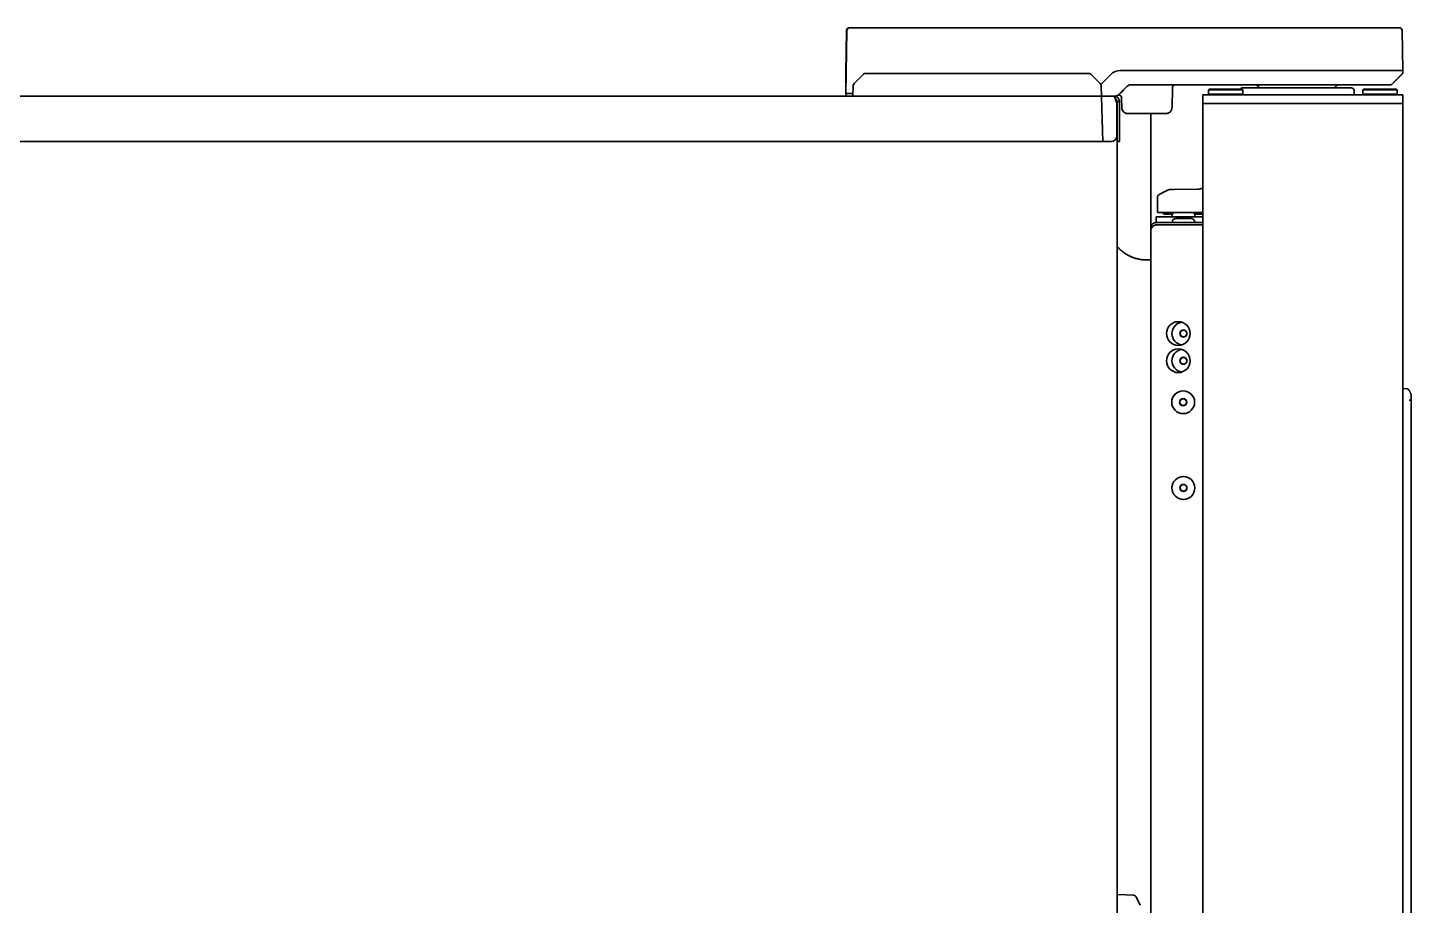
# Model space of a CAD drawing. Header units: inches. Extents: x 786 to 5593, y 691 to 5024.
# Drawn here: x 5042.2 to 5526.6, y 3215.6 to 3522.7 of the extents above; entities that cross this region are included whole.
import ezdxf

# ---------------------------------------------------------------- set-up
doc = ezdxf.new("R2010")
doc.units = ezdxf.units.IN
doc.layers.add('1', color=7, linetype='Continuous', true_color=0xffffff)

msp = doc.modelspace()

# ---------------------------------------------------------------- linework, layer by layer
at = {"layer": '1', "color": 7, "linetype": 'Continuous', "lineweight": 35}
for p, q in [((5328.82, 3521.67), (5328.56, 3506.77)), ((5328.94, 3521.67), (5328.56, 3499.66)), ((5329.92, 3522.66), (5329.84, 3522.66)), ((5335.56, 3522.66), (5329.94, 3522.66)), ((5412.59, 3522.66), (5335.56, 3522.66)), ((5421.22, 3522.66), (5416.15, 3522.66)), ((5516.56, 3522.66), (5424.73, 3522.66)), ((5522.32, 3522.66), (5516.56, 3522.66)), ((5523.56, 3507.66), (5523.31, 3521.67)), ((5424.73, 3507.66), (5516.56, 3507.66)), ((5516.56, 3507.66), (5523.56, 3507.66)), ((5523.55, 3506.94), (5523.56, 3507.66)), ((5328.56, 3505.46), (5328.56, 3500.97)), ((5331.19, 3502.41), (5331.06, 3498.66)), ((5331.48, 3503.08), (5334.77, 3506.36)), ((5337.06, 3506.66), (5335.47, 3506.66)), ((5412.06, 3506.66), (5337.06, 3506.66)), ((5413.65, 3506.66), (5412.06, 3506.66)), ((5414.35, 3506.36), (5417.64, 3503.08)), ((5417.82, 3502.82), (5421.2, 3506.19)), ((5418.61, 3482.86), (5417.93, 3502.41)), ((5428.39, 3502.66), (5429.27, 3502.66)), ((5429.27, 3502.66), (5516.56, 3502.66)), ((5422.31, 3498.66), (4584.56, 3498.66)), ((5328.56, 3499.66), (5328.56, 3499.39)), ((5328.56, 3499.66), (5331.09, 3499.66)), ((5422.31, 3498.66), (5422.33, 3498.65)), ((5422.56, 3498.66), (5422.31, 3498.66)), ((5425.14, 3498.11), (5425.2, 3494.62)), ((5442.92, 3501.67), (5442.8, 3494.62)), ((5455.56, 3499.16), (5453.56, 3499.16)), ((5453.56, 3499.16), (5453.56, 3496.16)), ((5455.56, 3500.91), (5455.81, 3501.16)), ((5455.56, 3500.91), (5467.56, 3500.91)), ((5455.56, 3499.41), (5455.56, 3500.91)), ((5455.81, 3499.16), (5455.56, 3499.41)), ((5455.56, 3499.41), (5461.56, 3499.41)), ((5455.56, 3499.16), (5521.56, 3499.16)), ((5467.31, 3501.16), (5455.81, 3501.16)), ((5461.56, 3499.41), (5467.56, 3499.41)), ((5467.31, 3501.16), (5467.56, 3500.91)), ((5467.56, 3499.41), (5467.31, 3499.16)), ((5467.56, 3500.91), (5467.56, 3499.41)), ((5467.61, 3501.63), (5486.56, 3501.63)), ((5486.56, 3501.63), (5505.51, 3501.63)), ((5506.51, 3500.66), (5506.56, 3499.16)), ((5509.56, 3500.91), (5509.81, 3501.16)), ((5509.56, 3500.91), (5521.56, 3500.91)), ((5509.56, 3499.41), (5509.56, 3500.91)), ((5509.56, 3499.41), (5515.56, 3499.41)), ((5509.81, 3499.16), (5509.56, 3499.41)), ((5521.31, 3501.16), (5509.81, 3501.16)), ((5515.56, 3499.41), (5521.56, 3499.41)), ((5521.31, 3501.16), (5521.56, 3500.91)), ((5521.56, 3499.41), (5521.31, 3499.16)), ((5521.56, 3500.91), (5521.56, 3499.41)), ((5523.56, 3499.16), (5521.56, 3499.16)), ((5523.56, 3496.16), (5523.56, 3499.16)), ((5423.22, 3496.86), (5423.27, 3496.74)), ((5423.46, 3495.9), (5423.46, 3484.86)), ((5423.56, 3496.74), (5423.56, 3496.86)), ((5423.56, 3496.74), (5423.56, 3495.9)), ((5423.56, 3495.9), (5423.56, 3484.86)), ((5424.36, 3496.74), (5424.36, 3496.86)), ((5424.36, 3495.9), (5424.36, 3496.74)), ((5424.36, 3495.9), (5424.36, 3484.86)), ((5427.2, 3492.66), (5439.7, 3492.66)), ((5435.36, 3492.66), (5435.36, 3221.73)), ((5439.7, 3492.66), (5440.79, 3492.66)), ((5442.8, 3494.62), (5442.75, 3494.62)), ((5453.56, 3496.16), (5455.56, 3496.16)), ((5453.56, 3496.16), (5455.56, 3496.16)), ((5453.56, 2811.65), (5453.56, 3496.16)), ((5455.56, 3496.16), (5521.56, 3496.16)), ((5455.56, 3496.16), (5521.56, 3496.16)), ((5521.56, 3496.16), (5523.56, 3496.16)), ((5521.56, 3496.16), (5523.56, 3496.16)), ((5523.56, 2811.65), (5523.56, 3496.16)), ((5423.56, 3484.86), (5423.56, 3482.88)), ((5424.36, 3482.86), (5424.36, 3484.86)), ((4600.1, 3482.86), (5421.46, 3482.86)), ((5423.56, 2767.25), (5423.56, 3482.86)), ((5423.56, 3482.86), (5424.36, 3482.86)), ((5451.84, 3466.2), (5443.59, 3466.06)), ((5437.64, 3463.35), (5437.64, 3457.96)), ((5439.27, 3456.46), (5437.27, 3456.46)), ((5437.27, 3456.46), (5437.27, 3454.46)), ((5437.64, 3457.96), (5443.54, 3457.96)), ((5453.56, 3454.46), (5437.79, 3454.46)), ((5453.56, 3456.46), (5439.27, 3456.46)), ((5442.95, 3457.46), (5440.14, 3457.46)), ((5442.77, 3457.06), (5442.77, 3457.46)), ((5442.77, 3456.86), (5442.77, 3457.06)), ((5442.77, 3456.46), (5442.77, 3456.86)), ((5453.56, 3457.96), (5443.54, 3457.96)), ((5449.47, 3455.86), (5444.07, 3455.86)), ((5453.39, 3457.46), (5450.59, 3457.46)), ((5450.77, 3457.46), (5450.77, 3457.06)), ((5450.77, 3457.06), (5450.77, 3456.86)), ((5450.77, 3456.86), (5450.77, 3456.46)), ((5435.36, 3452.57), (5435.39, 3452)), ((5439.2, 3453.66), (5437.34, 3453.66)), ((5439.45, 3453.66), (5439.2, 3453.66)), ((5453.56, 3453.66), (5439.45, 3453.66)), ((5524.97, 3396.33), (5523.56, 3396.41)), ((5526.56, 3176.24), (5526.56, 3392.3)), ((5435.36, 3221.73), (5435.36, 2913.65)), ((5423.78, 3219.43), (5429.36, 3219.14)), ((5430.2, 3218.59), (5431.67, 3215.65))]:
    msp.add_line(p, q, dxfattribs=at)
for centre, radius in [((5444.99, 3415.65), 4.15), ((5446.77, 3415.65), 1.25), ((5446.77, 3415.65), 1.15), ((5444.99, 3406.15), 4.15), ((5446.77, 3406.15), 1.25), ((5446.77, 3406.15), 1.15), ((5446.68, 3391.64), 4), ((5446.68, 3391.64), 1.25), ((5446.68, 3391.64), 1.15), ((5446.77, 3361.65), 4), ((5446.77, 3361.65), 1.25), ((5446.77, 3361.65), 1.15)]:
    msp.add_circle(centre, radius, dxfattribs=at)
for centre, radius, start, end in [((5329.82, 3521.66), 1, 90, 179), ((5329.94, 3521.66), 1, 90, 179), ((5522.32, 3521.66), 1, 1, 90), ((5332.19, 3502.37), 1, 135, 178), ((5335.47, 3505.66), 1, 90, 135), ((5413.65, 3505.66), 1, 45, 90), ((5416.93, 3502.37), 1, 2, 45), ((5428.39, 3500.66), 2, 90, 135), ((5443.92, 3501.66), 1, 90, 179), ((5471.59, 3500.66), 2, 29.0308, 90), ((5501.52, 3500.66), 2, 90, 150.9692), ((5329.31, 3499.41), 0.75, 181, 270), ((5424.14, 3498.1), 1, 1, 117.0987), ((5467.61, 3500.63), 1, 90, 148.0305), ((5505.51, 3500.63), 1, 2, 90), ((5421.46, 3495.9), 2, 0, 25), ((5421.46, 3484.86), 2, 270, 0), ((5451.74, 3472.2), 6, 271, 287.6821), ((5439.28, 3457.46), 0.5, 30, 90), ((5440.14, 3457.96), 0.5, 210, 270), ((5443.17, 3457.06), 0.4, 149.6988, 180), ((5443.17, 3456.86), 0.4, 180, 270), ((5444.07, 3454.56), 1.3, 90, 174.7841), ((5442.97, 3454.66), 0.2, 174.7841, 270), ((5446.97, 3454.84), 4.8, 139.458, 149.6988), ((5449.47, 3454.56), 1.3, 5.2159, 90), ((5446.57, 3454.84), 4.8, 30.3012, 40.542), ((5450.37, 3456.86), 0.4, 270, 0), ((5450.57, 3454.66), 0.2, 270, 5.2159), ((5450.37, 3457.06), 0.4, 0, 30.3012), ((5453.39, 3457.96), 0.5, 270, 289.2694), ((5446.77, 3415.65), 4, 97.74, 262.2544), ((5446.77, 3406.15), 4, 97.74, 262.2544), ((5429.3, 3218.14), 1, 26.5651, 87)]:
    msp.add_arc(centre, radius, start, end, dxfattribs=at)
at = {"layer": '1', "color": 7, "linetype": 'Continuous', "lineweight": 35, "extrusion": (0, 0, -1)}
for centre, major_axis, ratio, start_param, end_param in [((5329.92, 3521.66), (0, 1), 0.998849, 4.729842, 6.283185), ((5437.34, 3451.66), (0, 2), 0.990268, 4.712389, 6.283185), ((5524.92, 3395.33), (0.052, 0.999), 0.99998, 0, 1.065736)]:
    msp.add_ellipse(centre, major_axis=major_axis, ratio=ratio, start_param=start_param, end_param=end_param, dxfattribs=at)
at = {"layer": '1', "color": 7, "linetype": 'Continuous', "lineweight": 35}
for points, knots in [([(5416.15, 3522.66), (5415.85, 3522.66), (5415.56, 3522.66), (5414.96, 3522.66), (5414.67, 3522.66), (5413.78, 3522.66), (5413.18, 3522.66), (5412.59, 3522.66)], [0, 0, 0, 0, 0.25, 0.25, 0.5, 0.5, 1, 1, 1, 1]), ([(5424.73, 3522.66), (5424.15, 3522.66), (5423.56, 3522.66), (5422.68, 3522.66), (5422.39, 3522.66), (5421.8, 3522.66), (5421.51, 3522.66), (5421.22, 3522.66)], [0, 0, 0, 0, 0.5, 0.5, 0.75, 0.75, 1, 1, 1, 1]), ([(5328.56, 3506.77), (5328.56, 3506.77), (5328.56, 3506.65), (5328.56, 3506.18), (5328.56, 3505.84), (5328.56, 3505.46)], [0, 0, 0, 0, 0.5, 0.5, 1, 1, 1, 1]), ([(5516.56, 3502.66), (5516.6, 3502.66), (5516.64, 3502.66), (5516.73, 3502.66), (5516.77, 3502.66), (5516.89, 3502.66), (5516.98, 3502.66), (5517.1, 3502.66), (5517.14, 3502.66), (5517.22, 3502.66), (5517.26, 3502.66), (5517.38, 3502.66), (5517.46, 3502.66), (5517.61, 3502.66), (5517.69, 3502.66), (5517.8, 3502.66), (5517.84, 3502.66), (5517.91, 3502.66), (5517.94, 3502.66), (5518.05, 3502.66), (5518.12, 3502.66), (5518.25, 3502.66), (5518.31, 3502.66), (5518.43, 3502.66), (5518.48, 3502.66), (5518.57, 3502.66), (5518.59, 3502.66), (5518.64, 3502.66), (5518.67, 3502.66), (5518.74, 3502.66), (5518.78, 3502.66), (5518.84, 3502.66), (5518.86, 3502.66), (5518.9, 3502.66), (5518.92, 3502.66), (5518.95, 3502.66), (5518.96, 3502.66), (5518.99, 3502.66), (5519.01, 3502.66), (5519.03, 3502.66), (5519.05, 3502.66), (5519.07, 3502.66), (5519.08, 3502.66), (5519.09, 3502.66), (5519.1, 3502.66), (5519.12, 3502.66), (5519.12, 3502.66), (5519.13, 3502.66), (5519.14, 3502.66), (5519.14, 3502.66), (5519.14, 3502.66), (5519.14, 3502.66), (5519.14, 3502.66), (5519.14, 3502.66), (5519.14, 3502.66), (5519.14, 3502.66)], [0, 0, 0, 0, 0.03125, 0.03125, 0.0625, 0.0625, 0.125, 0.125, 0.15625, 0.15625, 0.1875, 0.1875, 0.25, 0.25, 0.3125, 0.3125, 0.34375, 0.34375, 0.375, 0.375, 0.4375, 0.4375, 0.5, 0.5, 0.5625, 0.5625, 0.59375, 0.59375, 0.625, 0.625, 0.6875, 0.6875, 0.71875, 0.71875, 0.75, 0.75, 0.78125, 0.78125, 0.8125, 0.8125, 0.84375, 0.84375, 0.875, 0.875, 0.90625, 0.90625, 0.9375, 0.9375, 0.96875, 0.96875, 0.984375, 0.984375, 0.992187, 0.992187, 1, 1, 1, 1]), ([(5519.14, 3502.66), (5519.21, 3502.66), (5519.28, 3502.66), (5519.4, 3502.69), (5519.47, 3502.71), (5519.59, 3502.76), (5519.65, 3502.79), (5519.75, 3502.86), (5519.81, 3502.9), (5519.85, 3502.95)], [0, 0, 0, 0, 0.25, 0.25, 0.5, 0.5, 0.75, 0.75, 1, 1, 1, 1]), ([(5519.15, 3502.66), (5519.21, 3502.66), (5519.28, 3502.66), (5519.4, 3502.69), (5519.47, 3502.71), (5519.59, 3502.76), (5519.65, 3502.79), (5519.76, 3502.86), (5519.81, 3502.9), (5519.85, 3502.95)], [0, 0, 0, 0, 0.25, 0.25, 0.5, 0.5, 0.75, 0.75, 1, 1, 1, 1]), ([(5523.55, 3506.94), (5523.55, 3506.89), (5523.54, 3506.85), (5523.52, 3506.75), (5523.51, 3506.71), (5523.47, 3506.62), (5523.45, 3506.58), (5523.39, 3506.5), (5523.36, 3506.46), (5523.33, 3506.42)], [0, 0, 0, 0, 0.25, 0.25, 0.5, 0.5, 0.75, 0.75, 1, 1, 1, 1]), ([(5422.32, 3498.66), (5422.42, 3498.66), (5422.51, 3498.66), (5422.71, 3498.68), (5422.9, 3498.71), (5423.09, 3498.76), (5423.21, 3498.79), (5423.23, 3498.8), (5423.28, 3498.82), (5423.3, 3498.82), (5423.37, 3498.85), (5423.42, 3498.87), (5423.56, 3498.92), (5423.73, 3499.01), (5423.9, 3499.11), (5424.02, 3499.19), (5424.08, 3499.23), (5424.14, 3499.27), (5424.18, 3499.3), (5424.2, 3499.32), (5424.29, 3499.4), (5424.37, 3499.47), (5424.44, 3499.54)], [0, 0, 0, 0, 0.125, 0.125, 0.25, 0.375, 0.375, 0.40625, 0.40625, 0.4375, 0.4375, 0.5, 0.5, 0.625, 0.75, 0.75, 0.8125, 0.84375, 0.84375, 0.875, 0.875, 1, 1, 1, 1]), ([(5422.33, 3498.65), (5422.37, 3498.64), (5422.41, 3498.62), (5422.48, 3498.56), (5422.52, 3498.52), (5422.59, 3498.42), (5422.63, 3498.37), (5422.7, 3498.23), (5422.74, 3498.16), (5422.81, 3497.99), (5422.85, 3497.9), (5422.92, 3497.71), (5422.96, 3497.61), (5423.03, 3497.41), (5423.07, 3497.3), (5423.14, 3497.08), (5423.18, 3496.97), (5423.22, 3496.86)], [0, 0, 0, 0, 0.125, 0.125, 0.25, 0.25, 0.375, 0.375, 0.5, 0.5, 0.625, 0.625, 0.75, 0.75, 0.875, 0.875, 1, 1, 1, 1]), ([(5422.71, 3498.65), (5422.71, 3498.65), (5422.7, 3498.65), (5422.69, 3498.65), (5422.68, 3498.65), (5422.67, 3498.65), (5422.66, 3498.65), (5422.65, 3498.65), (5422.64, 3498.65), (5422.63, 3498.66), (5422.61, 3498.66), (5422.6, 3498.66), (5422.59, 3498.66), (5422.58, 3498.66), (5422.57, 3498.66), (5422.56, 3498.66), (5422.56, 3498.66)], [0, 0, 0, 0, 0.070356, 0.140723, 0.211142, 0.28165, 0.352287, 0.42309, 0.494098, 0.565348, 0.636878, 0.708725, 0.780925, 0.853514, 0.926527, 1, 1, 1, 1]), ([(5424.36, 3496.86), (5424.36, 3496.97), (5424.35, 3497.08), (5424.31, 3497.3), (5424.28, 3497.41), (5424.2, 3497.61), (5424.15, 3497.71), (5424.03, 3497.9), (5423.96, 3497.99), (5423.81, 3498.16), (5423.73, 3498.23), (5423.55, 3498.37), (5423.45, 3498.42), (5423.25, 3498.52), (5423.15, 3498.56), (5422.93, 3498.62), (5422.82, 3498.64), (5422.71, 3498.65)], [0, 0, 0, 0, 0.125, 0.125, 0.25, 0.25, 0.375, 0.375, 0.5, 0.5, 0.625, 0.625, 0.75, 0.75, 0.875, 0.875, 1, 1, 1, 1]), ([(5423.56, 3496.86), (5423.56, 3496.98), (5423.54, 3497.1), (5423.45, 3497.34), (5423.38, 3497.44), (5423.21, 3497.62), (5423.11, 3497.7), (5422.96, 3497.77), (5422.93, 3497.79), (5422.89, 3497.8)], [0, 0, 0, 0, 0.302566, 0.302566, 0.605132, 0.605132, 0.907698, 0.907698, 1, 1, 1, 1]), ([(5427.2, 3492.66), (5427.07, 3492.66), (5426.94, 3492.67), (5426.69, 3492.72), (5426.56, 3492.76), (5426.2, 3492.9), (5425.98, 3493.05), (5425.61, 3493.41), (5425.46, 3493.63), (5425.31, 3493.99), (5425.27, 3494.11), (5425.22, 3494.36), (5425.2, 3494.49), (5425.2, 3494.62)], [0, 0, 0, 0, 0.125, 0.125, 0.25, 0.25, 0.5, 0.5, 0.75, 0.75, 0.875, 0.875, 1, 1, 1, 1]), ([(5442.75, 3494.62), (5442.75, 3494.61), (5442.75, 3494.6), (5442.74, 3494.58), (5442.74, 3494.56), (5442.74, 3494.53), (5442.74, 3494.51), (5442.74, 3494.49), (5442.74, 3494.47), (5442.73, 3494.45), (5442.73, 3494.42), (5442.73, 3494.4), (5442.73, 3494.38), (5442.72, 3494.36), (5442.72, 3494.33), (5442.72, 3494.31), (5442.71, 3494.29), (5442.71, 3494.27), (5442.7, 3494.25), (5442.7, 3494.22), (5442.69, 3494.2), (5442.69, 3494.18), (5442.68, 3494.16), (5442.68, 3494.13), (5442.67, 3494.11), (5442.67, 3494.09), (5442.66, 3494.07), (5442.65, 3494.05), (5442.65, 3494.02), (5442.64, 3494), (5442.63, 3493.98), (5442.62, 3493.96), (5442.61, 3493.94), (5442.61, 3493.91), (5442.6, 3493.89), (5442.59, 3493.87), (5442.58, 3493.85), (5442.57, 3493.83), (5442.56, 3493.81), (5442.55, 3493.78), (5442.54, 3493.76), (5442.53, 3493.74), (5442.52, 3493.72), (5442.51, 3493.7), (5442.5, 3493.68), (5442.48, 3493.66), (5442.47, 3493.64), (5442.46, 3493.62), (5442.45, 3493.59), (5442.44, 3493.57), (5442.42, 3493.55), (5442.41, 3493.53), (5442.4, 3493.51), (5442.38, 3493.49), (5442.37, 3493.47), (5442.35, 3493.45), (5442.34, 3493.43), (5442.32, 3493.41), (5442.31, 3493.4), (5442.29, 3493.38), (5442.28, 3493.36), (5442.26, 3493.34), (5442.25, 3493.32), (5442.23, 3493.3), (5442.21, 3493.28), (5442.2, 3493.26), (5442.18, 3493.25), (5442.16, 3493.23), (5442.15, 3493.22), (5442.14, 3493.21), (5442.12, 3493.19), (5442.11, 3493.18), (5442.1, 3493.17), (5442.08, 3493.15), (5442.07, 3493.14), (5442.05, 3493.13), (5442.04, 3493.11), (5442.02, 3493.1), (5442, 3493.09), (5441.99, 3493.07), (5441.97, 3493.06), (5441.95, 3493.05), (5441.93, 3493.03), (5441.91, 3493.02), (5441.89, 3493), (5441.87, 3492.99), (5441.85, 3492.98), (5441.83, 3492.96), (5441.81, 3492.95), (5441.79, 3492.93), (5441.76, 3492.92), (5441.74, 3492.91), (5441.72, 3492.89), (5441.69, 3492.88), (5441.67, 3492.87), (5441.64, 3492.85), (5441.61, 3492.84), (5441.59, 3492.83), (5441.56, 3492.82), (5441.53, 3492.8), (5441.5, 3492.79), (5441.47, 3492.78), (5441.44, 3492.77), (5441.41, 3492.76), (5441.38, 3492.75), (5441.35, 3492.74), (5441.31, 3492.73), (5441.28, 3492.72), (5441.25, 3492.71), (5441.21, 3492.7), (5441.18, 3492.69), (5441.14, 3492.69), (5441.1, 3492.68), (5441.07, 3492.68), (5441.03, 3492.67), (5440.99, 3492.67), (5440.95, 3492.66), (5440.91, 3492.66), (5440.87, 3492.66), (5440.83, 3492.66), (5440.81, 3492.66), (5440.79, 3492.66)], [0, 0, 0, 0, 0.007054, 0.014124, 0.021211, 0.028313, 0.035432, 0.042566, 0.049717, 0.056884, 0.064068, 0.071267, 0.078483, 0.085714, 0.092962, 0.100226, 0.107506, 0.114803, 0.122115, 0.129444, 0.136789, 0.144149, 0.151527, 0.15892, 0.166329, 0.173755, 0.181197, 0.188655, 0.196129, 0.203619, 0.211125, 0.218648, 0.226186, 0.233741, 0.241312, 0.248899, 0.256503, 0.264122, 0.271758, 0.27941, 0.287078, 0.294762, 0.302462, 0.310179, 0.317912, 0.32566, 0.333425, 0.341207, 0.349004, 0.356817, 0.364647, 0.372493, 0.380355, 0.388233, 0.396128, 0.404038, 0.411965, 0.419908, 0.427867, 0.435842, 0.443833, 0.451841, 0.459865, 0.467904, 0.47596, 0.484033, 0.492121, 0.500226, 0.505738, 0.511401, 0.517214, 0.523178, 0.529293, 0.535559, 0.541975, 0.548542, 0.55526, 0.562128, 0.569147, 0.576316, 0.583636, 0.591107, 0.598729, 0.606501, 0.614424, 0.622498, 0.630722, 0.639097, 0.647623, 0.656299, 0.665126, 0.674104, 0.683232, 0.692511, 0.701941, 0.711521, 0.721252, 0.731134, 0.741166, 0.751349, 0.761683, 0.772168, 0.782803, 0.793588, 0.804525, 0.815612, 0.82685, 0.838238, 0.849777, 0.861467, 0.873308, 0.885299, 0.897441, 0.909733, 0.922177, 0.93477, 0.947515, 0.96041, 0.973456, 0.986653, 1, 1, 1, 1]), ([(5438.18, 3464.24), (5438.1, 3464.19), (5438.03, 3464.14), (5437.9, 3464.02), (5437.84, 3463.95), (5437.74, 3463.79), (5437.71, 3463.71), (5437.66, 3463.53), (5437.64, 3463.44), (5437.64, 3463.35)], [0, 0, 0, 0, 0.25, 0.25, 0.5, 0.5, 0.75, 0.75, 1, 1, 1, 1]), ([(5438.32, 3464.32), (5438.33, 3464.33), (5438.35, 3464.34), (5438.38, 3464.36), (5438.39, 3464.37), (5438.42, 3464.38), (5438.43, 3464.39), (5438.5, 3464.43), (5438.56, 3464.47), (5438.71, 3464.56), (5438.78, 3464.6), (5438.96, 3464.7), (5439.05, 3464.75), (5439.17, 3464.82), (5439.2, 3464.84), (5439.25, 3464.86), (5439.33, 3464.9), (5439.41, 3464.95), (5439.58, 3465.03), (5439.69, 3465.09), (5439.94, 3465.2), (5440.06, 3465.26), (5440.26, 3465.34), (5440.33, 3465.37), (5440.43, 3465.41), (5440.46, 3465.42), (5440.48, 3465.43)], [0, 0, 0, 0, 0.048402, 0.048402, 0.081418, 0.081418, 0.114435, 0.114435, 0.2465, 0.2465, 0.378566, 0.378566, 0.510631, 0.510631, 0.543648, 0.543648, 0.576664, 0.642697, 0.642697, 0.774762, 0.774762, 0.906828, 0.906828, 0.972861, 0.972861, 1, 1, 1, 1]), ([(5442.11, 3466.03), (5441.96, 3466.03), (5441.81, 3466.01), (5441.51, 3465.94), (5441.36, 3465.88), (5441.23, 3465.81)], [0, 0, 0, 0, 0.5, 0.5, 1, 1, 1, 1]), ([(5443.59, 3466.06), (5443.57, 3466.06), (5443.55, 3466.06), (5443.5, 3466.06), (5443.47, 3466.06), (5443.4, 3466.06), (5443.35, 3466.06), (5443.26, 3466.05), (5443.21, 3466.05), (5443.12, 3466.05), (5443.07, 3466.05), (5442.98, 3466.05), (5442.94, 3466.05), (5442.85, 3466.05), (5442.81, 3466.05), (5442.73, 3466.05), (5442.69, 3466.04), (5442.63, 3466.04), (5442.61, 3466.04), (5442.58, 3466.04), (5442.56, 3466.04), (5442.51, 3466.04), (5442.48, 3466.04), (5442.42, 3466.04), (5442.39, 3466.04), (5442.35, 3466.04), (5442.34, 3466.04), (5442.31, 3466.04), (5442.3, 3466.04), (5442.26, 3466.04), (5442.24, 3466.04), (5442.19, 3466.04), (5442.16, 3466.04), (5442.14, 3466.03), (5442.13, 3466.03), (5442.13, 3466.03), (5442.13, 3466.03), (5442.12, 3466.03), (5442.12, 3466.03), (5442.12, 3466.03), (5442.11, 3466.03), (5442.11, 3466.03), (5442.11, 3466.03), (5442.11, 3466.03)], [0, 0, 0, 0, 0.031368, 0.031368, 0.062736, 0.062736, 0.125471, 0.125471, 0.188207, 0.188207, 0.250942, 0.250942, 0.313678, 0.313678, 0.376413, 0.376413, 0.439149, 0.439149, 0.470516, 0.470516, 0.501884, 0.501884, 0.56462, 0.56462, 0.627355, 0.627355, 0.658723, 0.658723, 0.690091, 0.690091, 0.752826, 0.752826, 0.878297, 0.878297, 0.909665, 0.909665, 0.925349, 0.925349, 0.941033, 0.941033, 0.9724, 0.9724, 1, 1, 1, 1]), ([(5437.16, 3454.46), (5437.04, 3454.46), (5436.92, 3454.44), (5436.74, 3454.41), (5436.69, 3454.39), (5436.6, 3454.37), (5436.57, 3454.36), (5436.52, 3454.34), (5436.49, 3454.33), (5436.35, 3454.27), (5436.25, 3454.21), (5436.13, 3454.13), (5436.11, 3454.11), (5436.06, 3454.08), (5436.04, 3454.06), (5435.97, 3454.01), (5435.93, 3453.97), (5435.81, 3453.85), (5435.73, 3453.76), (5435.66, 3453.64), (5435.64, 3453.62), (5435.61, 3453.57), (5435.57, 3453.5), (5435.53, 3453.43), (5435.49, 3453.33), (5435.47, 3453.28), (5435.45, 3453.2), (5435.44, 3453.17), (5435.42, 3453.12), (5435.42, 3453.1), (5435.39, 3452.97), (5435.37, 3452.87), (5435.37, 3452.77)], [0, 0, 0, 0, 0.125, 0.125, 0.1875, 0.1875, 0.21875, 0.21875, 0.25, 0.25, 0.375, 0.375, 0.40625, 0.40625, 0.4375, 0.4375, 0.5, 0.5, 0.625, 0.625, 0.65625, 0.65625, 0.6875, 0.75, 0.75, 0.8125, 0.8125, 0.84375, 0.84375, 0.875, 0.875, 1, 1, 1, 1]), ([(5437.16, 3454.46), (5437.26, 3454.46), (5437.36, 3454.46), (5437.57, 3454.46), (5437.68, 3454.46), (5437.79, 3454.46)], [0, 0, 0, 0, 0.462959, 0.462959, 1, 1, 1, 1]), ([(5436.73, 3453.56), (5436.73, 3453.56), (5436.74, 3453.56), (5436.77, 3453.58), (5436.8, 3453.59), (5436.85, 3453.61), (5436.87, 3453.61), (5436.91, 3453.62), (5436.92, 3453.63), (5437.01, 3453.65), (5437.09, 3453.66), (5437.16, 3453.66)], [0, 0, 0, 0, 0.019788, 0.019788, 0.264841, 0.264841, 0.387368, 0.387368, 0.509894, 0.509894, 1, 1, 1, 1]), ([(5524.97, 3396.33), (5525.06, 3396.33), (5525.15, 3396.31), (5525.32, 3396.26), (5525.4, 3396.22), (5525.55, 3396.12), (5525.61, 3396.06), (5525.73, 3395.93), (5525.78, 3395.85), (5525.82, 3395.77)], [0, 0, 0, 0, 0.25, 0.25, 0.5, 0.5, 0.75, 0.75, 1, 1, 1, 1]), ([(5526.56, 3394.02), (5526.56, 3394.09), (5526.55, 3394.17), (5526.52, 3394.32), (5526.49, 3394.39), (5526.46, 3394.46)], [0, 0, 0, 0, 0.5, 0.5, 1, 1, 1, 1]), ([(5526.56, 3392.3), (5526.56, 3392.3), (5526.55, 3392.3), (5526.52, 3392.3), (5526.49, 3392.31), (5526.46, 3392.31)], [0, 0, 0, 0, 0.5, 0.5, 1, 1, 1, 1]), ([(5526.56, 3392.3), (5526.56, 3392.35), (5526.56, 3392.41), (5526.56, 3392.49), (5526.56, 3392.52), (5526.56, 3392.58), (5526.56, 3392.6), (5526.56, 3392.69), (5526.56, 3392.74), (5526.56, 3392.85), (5526.56, 3392.9), (5526.56, 3393), (5526.56, 3393.05), (5526.56, 3393.12), (5526.56, 3393.15), (5526.56, 3393.2), (5526.56, 3393.22), (5526.56, 3393.29), (5526.56, 3393.38), (5526.56, 3393.46), (5526.56, 3393.54), (5526.56, 3393.58), (5526.56, 3393.65), (5526.56, 3393.72), (5526.56, 3393.77), (5526.56, 3393.83), (5526.56, 3393.85), (5526.56, 3393.89), (5526.56, 3393.9), (5526.56, 3393.92), (5526.56, 3393.93), (5526.56, 3393.95), (5526.56, 3393.97), (5526.56, 3393.99), (5526.56, 3394), (5526.56, 3394.01), (5526.56, 3394.02), (5526.56, 3394.02)], [0, 0, 0, 0, 0.0625, 0.0625, 0.09375, 0.09375, 0.125, 0.125, 0.1875, 0.1875, 0.25, 0.25, 0.3125, 0.3125, 0.34375, 0.34375, 0.375, 0.375, 0.4375, 0.5, 0.5, 0.5625, 0.5625, 0.625, 0.6875, 0.6875, 0.75, 0.75, 0.78125, 0.78125, 0.8125, 0.8125, 0.875, 0.875, 0.9375, 0.9375, 1, 1, 1, 1])]:
    msp.add_open_spline(points, degree=3, knots=knots, dxfattribs=at)
for points, degree in [([(5421.2, 3506.19), (5422.13, 3507.12), (5423.41, 3507.66), (5424.73, 3507.66)], 3), ([(5519.85, 3502.95), (5523.33, 3506.42)], 1), ([(5328.56, 3500.97), (5328.56, 3500.19), (5328.56, 3499.66), (5328.56, 3499.66)], 3), ([(5423.7, 3498.99), (5423.69, 3498.99)], 1), ([(5424.44, 3499.54), (5424.71, 3499.81), (5424.99, 3500.08), (5426.97, 3502.07)], 3), ([(5423.56, 3496.86), (5424.36, 3496.86)], 1), ([(5441.23, 3465.81), (5438.18, 3464.24)], 1), ([(5435.37, 3452.77), (5435.36, 3452.7), (5435.36, 3452.63), (5435.36, 3452.57)], 3), ([(5525.82, 3395.77), (5526.46, 3394.46)], 1), ([(5525.82, 3392.31), (5526.46, 3392.31)], 1)]:
    msp.add_open_spline(points, degree=degree, dxfattribs=at)
msp.add_rational_spline([(5435.37, 3441.48), (5432.04, 3441.13), (5428.77, 3441.83), (5425.94, 3443.52), (5423.78, 3445.88), (5423.74, 3445.93), (5423.69, 3445.97), (5423.64, 3446), (5423.58, 3446.03)], [0.499511206154, 0.482200084429, 0.483873659269, 0.504531930676, 0.544174898647, 0.535909248976, 0.531320882017, 0.530409797772, 0.53317599624], degree=4, knots=[0, 0, 0, 0, 0, 0.982252, 0.982252, 0.982252, 0.982252, 1, 1, 1, 1, 1], dxfattribs=at)

doc.saveas('drawing.dxf')
